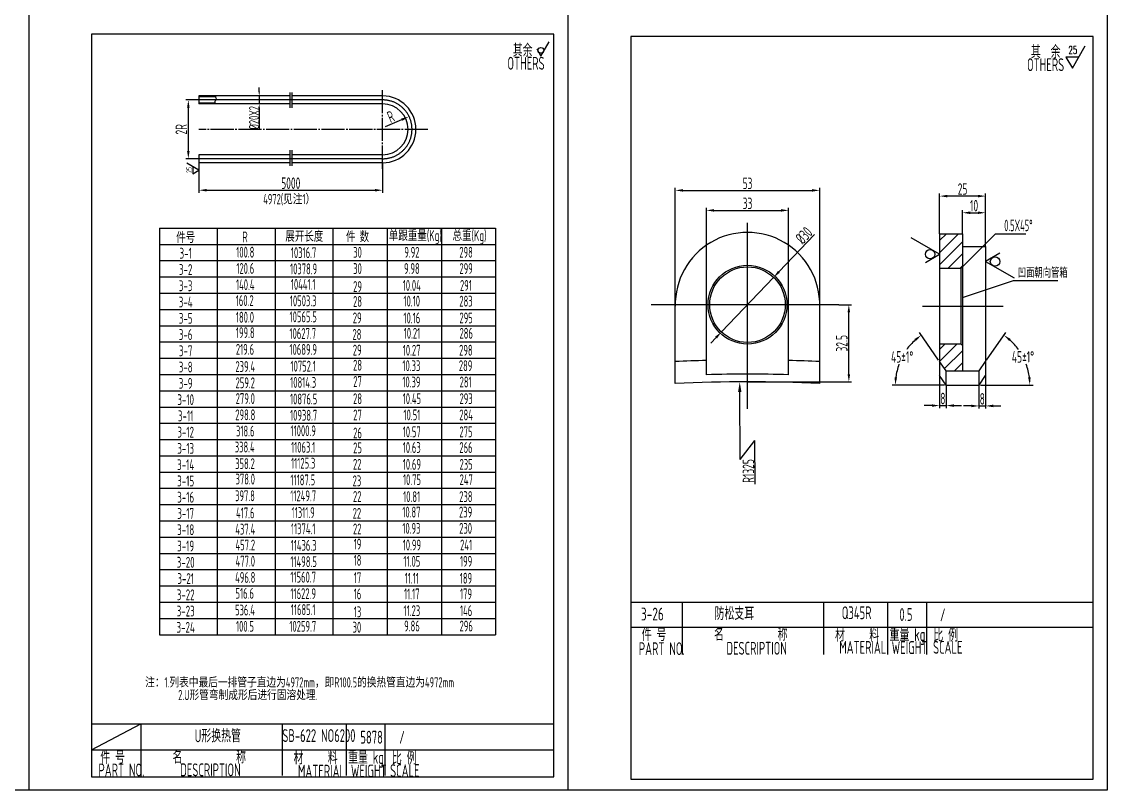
# Model space of a CAD drawing. Header units: millimetres. Extents: x 46644 to 124135, y -32003 to -3110.
# Drawn here: x 59970 to 64200, y -21459 to -18465 of the extents above; entities that cross this region are included whole.
import ezdxf
from ezdxf.enums import TextEntityAlignment as Align

# ---------------------------------------------------------------- set-up
doc = ezdxf.new("R2010")
doc.units = ezdxf.units.MM
doc.header["$LTSCALE"] = 6
doc.linetypes.add('CENTER', pattern=[18, 15, -1, 1, -1])
doc.linetypes.add('DASHDOT', pattern=[8, 4, -2, 0, -2])
for name, color, linetype in [('1_hat', 52, 'Continuous'), ('2', 3, 'CENTER'), ('2_txt', 2, 'Continuous'), ('5_div', 5, 'Continuous'), ('7_dim', 3, 'Continuous'), ('8_sym', 232, 'Continuous'), ('Assi', 7, 'DASHDOT'), ('Dimension Line', 2, 'Continuous'), ('DRAWING', 3, 'Continuous'), ('TEXT', 7, 'Continuous')]:
    doc.layers.add(name, color=color, linetype=linetype)
doc.styles.add('B', font='romans.shx', dxfattribs={"width": 0.6667})
doc.styles.add('HZ', font='ascii.shx', dxfattribs={"width": 0.7, "bigfont": 'hztxt.shx'})
doc.styles.add('HZTXT', font='ascii.shx', dxfattribs={"width": 0.75, "bigfont": 'HZTXT.shx'})
doc.styles.get("Standard").update_dxf_attribs({"font": 'ascii.shx', "width": 0.7})
doc.dimstyles.new('5-1', dxfattribs={"dimscale": 10, "dimtxt": 4.5, "dimasz": 3, "dimexe": 1.25, "dimexo": 0.625, "dimtad": 1, "dimtih": 1, "dimtoh": 1, "dimtxsty": 'HZ', "dimcen": 2.5, "dimadec": 0, "dimazin": 0, "dimtfac": 1, "dimtmove": 0, "dimatfit": 3, "dimfxl": 0, "dimarcsym": 0})
doc.dimstyles.new('6.1', dxfattribs={"dimscale": 10, "dimtxt": 4.5, "dimasz": 3, "dimexe": 1, "dimexo": 0, "dimgap": 0.5, "dimtad": 1, "dimzin": 9, "dimdsep": 46, "dimtxsty": 'HZ', "dimcen": 0, "dimclrd": 256, "dimclre": 256, "dimclrt": 256, "dimadec": 0, "dimazin": 0, "dimtfac": 1, "dimtmove": 0, "dimatfit": 1, "dimfxl": 0, "dimarcsym": 0})

# ---------------------------------------------------------------- blocks, each defined once
blk = doc.blocks.new('上粗糙度')
at = {"layer": 'Dimension Line'}
for p, q in [((0, 0), (1, 1.732)), ((-0.5, 0.866), (0, 0)), ((0.5, 0.866), (-0.5, 0.866))]:
    blk.add_line(p, q, dxfattribs=at)
at = {"layer": 'Dimension Line', "style": 'B', "width": 0.6667}
blk.add_attdef('R', text='', height=0.6, dxfattribs=at).set_placement((0.039, 1.409), align=Align.MIDDLE_CENTER)
blk = doc.blocks.new('*D30')
at = {"layer": '7_dim', "lineweight": -2}
for p, q in [((62638.1, -19335.4), (62638.1, -19189.7)), ((62668.1, -19199.7), (62928.1, -19199.7)), ((62958.1, -19335.4), (62958.1, -19189.7))]:
    blk.add_line(p, q, dxfattribs=at)
at = {"layer": '7_dim'}
for points in [[(62668.1, -19194.7), (62668.1, -19204.7), (62638.1, -19199.7)], [(62928.1, -19194.7), (62928.1, -19204.7), (62958.1, -19199.7)]]:
    blk.add_solid(points, dxfattribs=at)
at = {"layer": 'Defpoints', "color": 0}
for p in [(62958.1, -19199.7), (62638.1, -19335.4), (62958.1, -19335.4)]:
    blk.add_point(p, dxfattribs=at)
at = {"layer": '7_dim', "insert": (62798.1, -19172.2), "char_height": 45, "attachment_point": 5, "style": 'HZ'}
blk.add_mtext('33', dxfattribs=at)
blk = doc.blocks.new('*D31')
at = {"layer": '7_dim', "lineweight": -2}
for p, q in [((62516.6, -19571.6), (62516.6, -19111.8)), ((63079.7, -19573.4), (63079.7, -19111.8)), ((62546.6, -19121.8), (63049.7, -19121.8))]:
    blk.add_line(p, q, dxfattribs=at)
at = {"layer": '7_dim'}
for points in [[(62546.6, -19116.8), (62546.6, -19126.8), (62516.6, -19121.8)], [(63049.7, -19116.8), (63049.7, -19126.8), (63079.7, -19121.8)]]:
    blk.add_solid(points, dxfattribs=at)
at = {"layer": 'Defpoints', "color": 0}
for p in [(63079.7, -19121.8), (62516.6, -19571.6), (63079.7, -19573.4)]:
    blk.add_point(p, dxfattribs=at)
at = {"layer": '7_dim', "insert": (62798.1, -19094.3), "char_height": 45, "attachment_point": 5, "style": 'HZ'}
blk.add_mtext('53', dxfattribs=at)
blk = doc.blocks.new('*D32')
at = {"layer": '7_dim', "lineweight": -2}
for p, q in [((63154.1, -19567.1), (63203, -19567.1)), ((63193, -19837.9), (63193, -19597.1)), ((62798.1, -19867.9), (63203, -19867.9))]:
    blk.add_line(p, q, dxfattribs=at)
at = {"layer": '7_dim'}
for points in [[(63188, -19597.1), (63198, -19597.1), (63193, -19567.1)], [(63188, -19837.9), (63198, -19837.9), (63193, -19867.9)]]:
    blk.add_solid(points, dxfattribs=at)
at = {"layer": 'Defpoints', "color": 0}
for p in [(63154.1, -19567.1), (63193, -19567.1), (62798.1, -19867.9)]:
    blk.add_point(p, dxfattribs=at)
at = {"layer": '7_dim', "insert": (63165.5, -19717.5), "char_height": 45, "attachment_point": 5, "rotation": 90, "style": 'HZ'}
blk.add_mtext('32.5', dxfattribs=at)
blk = doc.blocks.new('*D33')
at = {"layer": '7_dim', "lineweight": -2}
for p, q in [((63636.1, -19291.1), (63636.1, -19198.9)), ((63725.7, -19341), (63725.7, -19198.9)), ((63666.1, -19208.9), (63695.7, -19208.9))]:
    blk.add_line(p, q, dxfattribs=at)
at = {"layer": '7_dim'}
for points in [[(63666.1, -19203.9), (63666.1, -19213.9), (63636.1, -19208.9)], [(63695.7, -19203.9), (63695.7, -19213.9), (63725.7, -19208.9)]]:
    blk.add_solid(points, dxfattribs=at)
at = {"layer": 'Defpoints', "color": 0}
for p in [(63725.7, -19208.9), (63636.1, -19291.1), (63725.7, -19341)]:
    blk.add_point(p, dxfattribs=at)
at = {"layer": '7_dim', "insert": (63680.9, -19181.4), "char_height": 45, "attachment_point": 5, "style": 'HZ'}
blk.add_mtext('10', dxfattribs=at)
blk = doc.blocks.new('*D34')
at = {"layer": '7_dim', "lineweight": -2}
for p, q in [((63546.5, -19291.1), (63546.5, -19134.1)), ((63695.7, -19144.1), (63576.5, -19144.1)), ((63725.7, -19341), (63725.7, -19134.1))]:
    blk.add_line(p, q, dxfattribs=at)
at = {"layer": '7_dim'}
for points in [[(63576.5, -19139.1), (63576.5, -19149.1), (63546.5, -19144.1)], [(63695.7, -19139.1), (63695.7, -19149.1), (63725.7, -19144.1)]]:
    blk.add_solid(points, dxfattribs=at)
at = {"layer": 'Defpoints', "color": 0}
for p in [(63546.5, -19144.1), (63546.5, -19291.1), (63725.7, -19341)]:
    blk.add_point(p, dxfattribs=at)
at = {"layer": '7_dim', "insert": (63636.1, -19116.6), "char_height": 45, "attachment_point": 5, "style": 'HZ'}
blk.add_mtext('25', dxfattribs=at)
blk = doc.blocks.new('*D35')
at = {"layer": '7_dim', "color": 0, "lineweight": -2}
for p, q in [((63542.9, -19783), (63467.9, -19675.7)), ((63565.9, -19880.1), (63361.5, -19880.1))]:
    blk.add_line(p, q, dxfattribs=at)
for start, end in [(132.2574, 144.3343), (160.0962, 172.7426)]:
    blk.add_arc((63611, -19880.1), 237, start, end, dxfattribs=at)
at = {"layer": '7_dim', "color": 0}
for points in [[(63448.5, -19700.8), (63454.7, -19708.6), (63475, -19686)], [(63380.9, -19850.5), (63370.9, -19849.9), (63374, -19880.1)]]:
    blk.add_solid(points, dxfattribs=at)
at = {"layer": 'Defpoints', "color": 0}
for p in [(63420.9, -19738.6), (63546.5, -19788.1), (63572.1, -19824.7), (63572.1, -19880.1), (63700.1, -19880.1)]:
    blk.add_point(p, dxfattribs=at)
at = {"layer": '7_dim', "color": 0, "insert": (63400.7, -19770.7), "char_height": 45, "attachment_point": 5, "style": 'HZ'}
blk.add_mtext('45%%P1%%D', dxfattribs=at)
blk = doc.blocks.new('*D36')
at = {"layer": '7_dim', "color": 0, "lineweight": -2}
for p, q in [((63729.3, -19783), (63804.4, -19675.7)), ((63706.4, -19880.1), (63910.8, -19880.1))]:
    blk.add_line(p, q, dxfattribs=at)
for start, end in [(35.6657, 47.7426), (7.2574, 19.9038)]:
    blk.add_arc((63661.3, -19880.1), 237, start, end, dxfattribs=at)
at = {"layer": '7_dim', "color": 0}
for points in [[(63817.6, -19708.6), (63823.8, -19700.8), (63797.2, -19686)], [(63901.4, -19849.9), (63891.4, -19850.5), (63898.3, -19880.1)]]:
    blk.add_solid(points, dxfattribs=at)
at = {"layer": 'Defpoints', "color": 0}
for p in [(63725.7, -19788.1), (63700.1, -19824.7), (63886.3, -19805.6), (63572.1, -19880.1), (63700.1, -19880.1)]:
    blk.add_point(p, dxfattribs=at)
at = {"layer": '7_dim', "color": 0, "insert": (63871.5, -19770.7), "char_height": 45, "attachment_point": 5, "style": 'HZ'}
blk.add_mtext('45%%P1%%D', dxfattribs=at)
blk = doc.blocks.new('ccd_0')
at = {"layer": '2_txt'}
for p, q in [((0, 0), (4, 6.93)), ((-2, 3.46), (0, 0))]:
    blk.add_line(p, q, dxfattribs=at)
blk.add_circle((0, 2.31), 1.15, dxfattribs=at)
blk = doc.blocks.new('*D37')
at = {"layer": '7_dim', "lineweight": -2}
for p, q in [((62920.6, -19439), (63059.5, -19293.7)), ((62696.4, -19673.5), (62899.8, -19460.7)), ((62675.7, -19695.2), (62655, -19716.9))]:
    blk.add_line(p, q, dxfattribs=at)
at = {"layer": '7_dim'}
for points in [[(62917, -19435.5), (62924.2, -19442.5), (62899.8, -19460.7)], [(62672.1, -19691.7), (62679.3, -19698.6), (62696.4, -19673.5)]]:
    blk.add_solid(points, dxfattribs=at)
at = {"layer": 'Defpoints', "color": 0}
for p in [(62899.8, -19460.7), (62696.4, -19673.5)]:
    blk.add_point(p, dxfattribs=at)
at = {"layer": '7_dim', "insert": (63018.2, -19297.1), "char_height": 45, "attachment_point": 5, "rotation": 46.2892, "style": 'HZ'}
blk.add_mtext('%%C30', dxfattribs=at)
blk = doc.blocks.new('*D38')
at = {"layer": '7_dim', "lineweight": -2}
for p, q in [((63546.5, -19843.6), (63546.5, -19970.3)), ((63572.1, -19880.1), (63572.1, -19970.3)), ((63516.5, -19960.3), (63486.5, -19960.3)), ((63546.5, -19960.3), (63572.1, -19960.3)), ((63602.1, -19960.3), (63632.1, -19960.3))]:
    blk.add_line(p, q, dxfattribs=at)
at = {"layer": '7_dim'}
for points in [[(63516.5, -19955.3), (63516.5, -19965.3), (63546.5, -19960.3)], [(63602.1, -19955.3), (63602.1, -19965.3), (63572.1, -19960.3)]]:
    blk.add_solid(points, dxfattribs=at)
at = {"layer": 'Defpoints', "color": 0}
for p in [(63546.5, -19843.6), (63572.1, -19880.1), (63572.1, -19960.3)]:
    blk.add_point(p, dxfattribs=at)
at = {"layer": '7_dim', "insert": (63559.3, -19932.8), "char_height": 45, "attachment_point": 5, "style": 'HZ'}
blk.add_mtext('8', dxfattribs=at)
blk = doc.blocks.new('*D39')
at = {"layer": '7_dim', "lineweight": -2}
for p, q in [((63725.7, -19843.6), (63725.7, -19971.6)), ((63700.1, -19880.1), (63700.1, -19971.6)), ((63670.1, -19961.6), (63640.1, -19961.6)), ((63700.1, -19961.6), (63725.7, -19961.6)), ((63755.7, -19961.6), (63785.7, -19961.6))]:
    blk.add_line(p, q, dxfattribs=at)
at = {"layer": '7_dim'}
for points in [[(63670.1, -19956.6), (63670.1, -19966.6), (63700.1, -19961.6)], [(63755.7, -19956.6), (63755.7, -19966.6), (63725.7, -19961.6)]]:
    blk.add_solid(points, dxfattribs=at)
at = {"layer": 'Defpoints', "color": 0}
for p in [(63725.7, -19843.6), (63700.1, -19880.1), (63725.7, -19961.6)]:
    blk.add_point(p, dxfattribs=at)
at = {"layer": '7_dim', "insert": (63712.9, -19934.1), "char_height": 45, "attachment_point": 5, "style": 'HZ'}
blk.add_mtext('8', dxfattribs=at)
blk = doc.blocks.new('粗糙度')
at = {"layer": 'Dimension Line'}
for p, q in [((0, 0), (1, 1.73)), ((-0.5, 0.87), (0, 0))]:
    blk.add_line(p, q, dxfattribs=at)
blk.add_circle((0, 0.7), 0.35, dxfattribs=at)
blk = doc.blocks.new('*D158')
at = {"layer": '7_dim', "lineweight": -2}
for p, q in [((60660.7, -19013.9), (60660.7, -19131.2)), ((61376.5, -19013.9), (61376.5, -19131.2)), ((60690.7, -19121.2), (61346.5, -19121.2))]:
    blk.add_line(p, q, dxfattribs=at)
at = {"layer": '7_dim'}
for points in [[(60690.7, -19116.2), (60690.7, -19126.2), (60660.7, -19121.2)], [(61346.5, -19116.2), (61346.5, -19126.2), (61376.5, -19121.2)]]:
    blk.add_solid(points, dxfattribs=at)
at = {"layer": 'Defpoints', "color": 0}
for p in [(60660.7, -19013.9), (61376.5, -19013.9), (61376.5, -19121.2)]:
    blk.add_point(p, dxfattribs=at)
at = {"layer": '7_dim', "insert": (61018.6, -19093.7), "char_height": 45, "attachment_point": 5, "style": 'HZ'}
blk.add_mtext('5000', dxfattribs=at)
blk = doc.blocks.new('*D159')
at = {"layer": '7_dim', "lineweight": -2}
blk.add_line((61387.6, -18873.3), (61451.2, -18846.2), dxfattribs=at)
at = {"layer": '7_dim'}
blk.add_solid([(61449.3, -18841.6), (61453.2, -18850.8), (61478.8, -18834.4)], dxfattribs=at)
at = {"layer": 'Defpoints', "color": 0}
for p in [(61478.8, -18834.4), (61387.6, -18873.3)]:
    blk.add_point(p, dxfattribs=at)
at = {"layer": '7_dim', "insert": (61408.4, -18834.5), "char_height": 45, "attachment_point": 5, "rotation": 23.0747, "style": 'HZ'}
blk.add_mtext('R', dxfattribs=at)
blk = doc.blocks.new('*D160')
at = {"layer": '7_dim', "lineweight": -2}
for p, q in [((60660.7, -18769.3), (60609.4, -18769.3)), ((60619.4, -18799.3), (60619.4, -18968.5)), ((60660.7, -18998.5), (60609.4, -18998.5))]:
    blk.add_line(p, q, dxfattribs=at)
at = {"layer": '7_dim'}
for points in [[(60614.4, -18799.3), (60624.4, -18799.3), (60619.4, -18769.3)], [(60614.4, -18968.5), (60624.4, -18968.5), (60619.4, -18998.5)]]:
    blk.add_solid(points, dxfattribs=at)
at = {"layer": 'Defpoints', "color": 0}
for p in [(60660.7, -18769.3), (60619.4, -18998.5), (60660.7, -18998.5)]:
    blk.add_point(p, dxfattribs=at)
at = {"layer": '7_dim', "insert": (60591.9, -18883.9), "char_height": 45, "attachment_point": 5, "rotation": 90, "style": 'HZ'}
blk.add_mtext('2R', dxfattribs=at)
blk = doc.blocks.new('ccd_up')
at = {"layer": '2_txt'}
for p, q in [((0, 0), (4, 6.93)), ((2, 3.46), (-2, 3.46)), ((-2, 3.46), (0, 0))]:
    blk.add_line(p, q, dxfattribs=at)
at = {"layer": '2_txt', "width": 0.75}
blk.add_attdef('CZD', text='', height=3, dxfattribs=at).set_placement((1.96, 4.11), align=Align.RIGHT)

msp = doc.modelspace()

# ---------------------------------------------------------------- hatches: boundary and pattern name
at = {"layer": '5_div'}
h = msp.add_hatch(dxfattribs=at)
h.set_pattern_fill('ANSI31', scale=266.666399, style=0)
h.set_pattern_definition([(45, (-4472.89, -13703.522), (-23.570202, 23.570202), [])])
h.paths.add_polyline_path([(63636.13, -19291.096), (63546.53, -19291.096), (63546.53, -19425.496), (63629.73, -19425.496), (63636.13, -19419.096)])
h.paths.add_polyline_path([(63636.13, -19726.296), (63629.73, -19719.896), (63546.53, -19719.896), (63546.53, -19788.103), (63572.13, -19824.663), (63636.13, -19824.663)])

# ---------------------------------------------------------------- linework, layer by layer
at = {"color": 7, "linetype": 'Continuous'}
for p, q in [((59997.746, -15484.022), (59997.746, -18465.709)), ((62098.586, -15484.085), (62098.586, -21458.86)), ((64199.972, -15484.085), (64199.972, -21458.86)), ((59997.746, -18465.709), (59997.746, -21459.266)), ((64199.972, -21458.86), (55790.839, -21458.86)), ((64198.5, -21457.578), (64198.5, -21457.645))]:
    msp.add_line(p, q, dxfattribs=at)
at = {"color": 4, "linetype": 'Continuous'}
for p, q in [((61016.413, -18753.905), (60660.699, -18753.905)), ((60660.699, -18753.905), (60660.699, -18784.78)), ((60725.299, -18757.155), (60660.699, -18757.155)), ((61376.462, -18753.905), (61024.538, -18753.905)), ((60723.095, -18781.53), (60660.699, -18781.53)), ((61016.413, -18784.78), (60660.699, -18784.78)), ((61376.462, -18784.78), (61024.538, -18784.78)), ((61016.413, -18983.03), (60660.699, -18983.03)), ((60660.699, -18983.03), (60660.699, -19013.905)), ((61376.462, -18983.03), (61024.538, -18983.03)), ((61016.413, -19013.905), (60660.699, -19013.905)), ((61376.462, -19013.905), (61024.538, -19013.905)), ((60507.06, -19268.691), (61816.81, -19268.691)), ((60507.06, -19268.691), (60507.06, -19839.066)), ((60732.393, -19268.691), (60732.393, -19839.066)), ((60957.727, -19268.691), (60957.727, -19839.066)), ((61183.06, -19268.691), (61183.06, -19839.066)), ((61394.31, -19268.691), (61394.31, -19839.066)), ((61605.56, -19268.691), (61605.56, -19839.066)), ((61816.81, -19268.691), (61816.81, -19839.066)), ((60507.06, -19839.066), (61816.81, -19839.066)), ((60507.06, -19839.066), (60507.06, -20409.441)), ((60732.393, -19839.066), (60732.393, -20472.816)), ((60957.727, -19839.066), (60957.727, -20409.441)), ((61183.06, -19839.066), (61183.06, -20409.441)), ((61394.31, -19839.066), (61394.31, -20409.441)), ((61605.56, -19839.066), (61605.56, -20409.441)), ((61816.81, -19839.066), (61816.81, -20409.441)), ((60507.06, -20409.441), (60507.06, -20853.066)), ((60732.393, -20409.441), (61816.81, -20409.441)), ((60732.393, -20409.441), (60732.393, -20853.066)), ((60957.727, -20409.441), (60957.727, -20853.066)), ((61183.06, -20409.441), (61183.06, -20853.066)), ((61394.31, -20409.441), (61394.31, -20853.066)), ((61605.56, -20409.441), (61605.56, -20853.066)), ((61816.81, -20409.441), (61816.81, -20853.066)), ((62343.796, -20725.741), (64144.843, -20725.741)), ((62343.796, -20731.313), (62343.796, -21416.067)), ((62543.873, -20725.741), (62543.873, -20930.369)), ((63094.65, -20725.741), (63094.65, -20930.369)), ((63343.647, -20725.741), (63343.647, -20930.369)), ((63495.215, -20725.741), (63495.215, -20930.369)), ((60434.179, -21200.815), (60434.179, -21406.812)), ((60984.956, -21204.3), (60984.956, -21401.859)), ((61233.953, -21204.3), (61233.953, -21401.859)), ((61385.521, -21204.3), (61385.521, -21401.859))]:
    msp.add_line(p, q, dxfattribs=at)
at = {"color": 4}
for p, q in [((63546.53, -19291.096), (63636.13, -19291.096)), ((63546.53, -19291.096), (63546.53, -19843.565)), ((63636.13, -19291.096), (63636.13, -19824.663)), ((62638.144, -19840.097), (62638.144, -19335.352)), ((62958.12, -19840.097), (62958.12, -19335.352)), ((63636.13, -19340.959), (63725.73, -19340.959)), ((63725.73, -19340.959), (63725.73, -19843.565)), ((63546.53, -19425.496), (63629.73, -19425.496)), ((63629.73, -19425.496), (63636.13, -19419.096)), ((63629.73, -19425.496), (63629.73, -19719.896)), ((62516.532, -19874.519), (62516.532, -19573.401)), ((63079.732, -19874.519), (63079.732, -19573.401)), ((63546.53, -19719.896), (63629.73, -19719.896)), ((63629.73, -19719.896), (63636.13, -19726.296)), ((63572.13, -19824.663), (63546.53, -19788.103)), ((63700.13, -19824.663), (63725.73, -19788.103)), ((63572.13, -19880.125), (63572.13, -19824.663)), ((63572.13, -19824.663), (63700.13, -19824.663)), ((63700.13, -19880.125), (63700.13, -19824.663)), ((63572.13, -19880.125), (63546.53, -19843.565)), ((63700.13, -19880.125), (63725.73, -19843.565)), ((63572.13, -19880.125), (63700.13, -19880.125))]:
    msp.add_line(p, q, dxfattribs=at)
at = {"color": 0, "linetype": 'Continuous'}
for p, q in [((63636.13, -19419.096), (63764.13, -19291.096)), ((63764.13, -19291.096), (63882.549, -19291.096))]:
    msp.add_line(p, q, dxfattribs=at)
at = {"color": 4, "linetype": 'Continuous'}
for points in [[(62043.457, -21406.879), (62043.457, -18513.529), (60242.41, -18513.529), (60242.41, -21406.791), (62043.4, -21406.791)], [(64144.843, -21416.155), (64144.843, -18522.805), (62343.796, -18522.805), (62343.796, -21416.067), (64144.785, -21416.067)], [(60241.317, -21200.815), (62041.32, -21200.815)]]:
    msp.add_lwpolyline(points, dxfattribs=at)
at = {"color": 4}
for radius in [153.6, 147.2]:
    msp.add_circle((62798.132, -19567.09), radius, dxfattribs=at)
at = {"color": 4, "linetype": 'Continuous'}
for radius in [130, 99.125]:
    msp.add_arc((61376.462, -18883.905), radius, 270, 90, dxfattribs=at)
at = {"color": 4}
for centre, radius, start, end in [((62798.132, -19567.09), 281.6, 358.71628, 181.28372), ((62798.132, -25766.49), 5983.994, 91.5320455, 92.6972681), ((62798.132, -25766.49), 5983.994, 87.3027319, 88.4679545), ((62798.132, -25851.883), 5983.994, 87.3027319, 92.6972681), ((62798.132, -25821.952), 5983.994, 88.4679545, 91.5320455)]:
    msp.add_arc(centre, radius, start, end, dxfattribs=at)
at = {"layer": '1_hat', "color": 2, "linetype": 'Continuous', "ltscale": 50}
msp.add_line((60242.352, -21301.718), (60434.179, -21200.815), dxfattribs=at)
at = {"layer": '2', "color": 7}
for p, q in [((61376.462, -19037.283), (61376.462, -18727.57)), ((61552.372, -18883.905), (60660.699, -18883.905))]:
    msp.add_line(p, q, dxfattribs=at)
at = {"layer": '5_div', "color": 7}
for p, q in [((63636.13, -19539.272), (63834.63, -19473.392)), ((63834.63, -19473.392), (64007.397, -19473.392)), ((62769.316, -20170.105), (62767.986, -19907.966)), ((62769.316, -20170.105), (62826.503, -20095.843)), ((62827.949, -20266.166), (62826.503, -20095.843))]:
    msp.add_line(p, q, dxfattribs=at)
at = {"layer": '5_div', "color": 2}
msp.add_open_spline([(60725.362, -18753.905), (60724.979, -18758.502), (60730.219, -18768.379), (60721.653, -18772.493), (60722.881, -18781.877), (60724.079, -18784.78)], degree=3, knots=[6.85210969, 6.85210969, 6.85210969, 6.85210969, 9.53936641, 23.3602404, 30.749275, 30.749275, 30.749275, 30.749275], dxfattribs=at)
at = {"layer": '5_div', "color": 7}
msp.add_solid([(62774.653, -19907.932), (62761.32, -19907.999), (62767.783, -19867.966)], dxfattribs=at)
at = {"layer": '7_dim', "color": 2, "linetype": 'Continuous', "ltscale": 50}
for p, q in [((60895.725, -18737.655), (60895.725, -18721.405)), ((60911.305, -18753.905), (60889.225, -18753.905)), ((60895.725, -18753.905), (60895.725, -18784.78)), ((60911.305, -18784.78), (60889.225, -18784.78)), ((60895.725, -18801.03), (60895.725, -18882.061))]:
    msp.add_line(p, q, dxfattribs=at)
for points in [[(60898.433, -18737.655), (60893.017, -18737.655), (60895.725, -18753.905)], [(60898.433, -18801.03), (60893.017, -18801.03), (60895.725, -18784.78)]]:
    msp.add_solid(points, dxfattribs=at)
at = {"layer": 'Assi', "linetype": 'CENTER', "ltscale": 40}
for p, q in [((61376.462, -18769.342), (60660.699, -18769.342)), ((61376.462, -18998.467), (60660.699, -18998.467))]:
    msp.add_line(p, q, dxfattribs=at)
at = {"layer": 'Assi', "linetype": 'CENTER'}
for p, q in [((61016.413, -18800.235), (61016.413, -18740.014)), ((61024.538, -18800.235), (61024.538, -18740.014)), ((61016.413, -19025.666), (61016.413, -18965.445)), ((61024.538, -19025.666), (61024.538, -18965.445))]:
    msp.add_line(p, q, dxfattribs=at)
at = {"layer": 'Assi', "linetype": 'CENTER', "ltscale": 50}
for p, q in [((62798.132, -19972.441), (62798.132, -19248.206)), ((63154.06, -19567.09), (62422.568, -19567.09)), ((63480.079, -19572.696), (63794.212, -19572.696))]:
    msp.add_line(p, q, dxfattribs=at)
at = {"layer": 'Assi', "linetype": 'CENTER', "ltscale": 40}
msp.add_arc((61376.462, -18883.905), 114.562, 270, 90, dxfattribs=at)
at = {"layer": 'DRAWING', "color": 7}
msp.add_line((60242.352, -21301.718), (62041.32, -21301.718), dxfattribs=at)
at = {"layer": 'TEXT'}
for p, q in [((60507.06, -19332.066), (61816.81, -19332.066)), ((60507.06, -19395.441), (61816.81, -19395.441)), ((60507.06, -19458.816), (61816.81, -19458.816)), ((60507.06, -19522.191), (61816.81, -19522.191)), ((60507.06, -19585.566), (61816.81, -19585.566)), ((60507.06, -19648.941), (61816.81, -19648.941)), ((60507.06, -19712.316), (61816.81, -19712.316)), ((60507.06, -19775.691), (61816.81, -19775.691)), ((60507.06, -19839.066), (61816.81, -19839.066)), ((60507.06, -19902.441), (61816.81, -19902.441)), ((60507.06, -19965.816), (61816.81, -19965.816)), ((60507.06, -20029.191), (61816.81, -20029.191)), ((60507.06, -20092.566), (61816.81, -20092.566)), ((60507.06, -20155.941), (61816.81, -20155.941)), ((60507.06, -20219.316), (61816.81, -20219.316)), ((60507.06, -20282.691), (61816.81, -20282.691)), ((60507.06, -20346.066), (61816.81, -20346.066)), ((60507.06, -20409.441), (61816.81, -20409.441)), ((60507.06, -20472.816), (61816.81, -20472.816)), ((60507.06, -20536.191), (61816.81, -20536.191)), ((60507.06, -20599.566), (61816.81, -20599.566)), ((60507.06, -20662.941), (61816.81, -20662.941)), ((60507.06, -20726.316), (61816.81, -20726.316)), ((60507.06, -20789.691), (61816.81, -20789.691)), ((62343.796, -20823.159), (64146.877, -20823.159)), ((60507.06, -20853.066), (61816.81, -20853.066))]:
    msp.add_line(p, q, dxfattribs=at)

# ---------------------------------------------------------------- block references
at = {"layer": '8_sym', "color": 2, "xscale": 6.863999972545571, "yscale": 6.863999972545571, "zscale": 6.863999972544002, "rotation": 90}
msp.add_blockref('ccd_up', (60660.699, -19043.623), dxfattribs=at).add_auto_attribs({'CZD': '25'})
at = {"layer": '8_sym', "color": 7, "xscale": 15.99998393600254, "yscale": 15.99998393600254, "zscale": 15.99998393600007}
for p, rotation in [((63546.53, -19370.409), 90), ((63725.63, -19399.002), 270)]:
    msp.add_blockref('ccd_0', p, dxfattribs=dict(at, rotation=rotation))
at = {"layer": 'Dimension Line', "xscale": 31.99996659200406, "yscale": 31.99996659200224, "zscale": 31.99996659200138}
msp.add_blockref('粗糙度', (61993.385, -18598.439), dxfattribs=at)
at = {"layer": 'Dimension Line', "xscale": 49.99999948000186, "yscale": 49.99999947999822, "zscale": 49.99999947999994}
msp.add_blockref('上粗糙度', (64063.795, -18645.416), dxfattribs=at).add_auto_attribs({'R': '25'})

# ---------------------------------------------------------------- texts
at = {"color": 7, "linetype": 'Continuous', "style": 'HZ', "width": 0.7}
for s, height, p in [('其余', 50.0706, (61883.58, -18601.255)), ('OTHERS', 50.0706, (61862.777, -18651.512)), ('防松支耳', 50.0706, (62669.803, -20795.637)), ('Q345R', 50.0706, (63165.356, -20792.565)), ('/', 50.071, (63548.207, -20800.627)), ('PART NO.', 50.0706, (62374.692, -20932.563)), ('DESCRIPTION', 50.07062, (62716.036, -20931.039)), ('MATERIAL', 50.0706, (63155.449, -20927.372)), ('WEIGHT', 50.0706, (63359.866, -20928.25)), ('SCALE', 50.0706, (63520.924, -20927.246)), ('U形换热管', 50.0706, (60644.346, -21272.244)), ('SB-622 NO6200', 50.07062, (60985.605, -21271.117)), ('5878', 50.0706, (61289.711, -21277.603)), ('/', 50.071, (61441.279, -21277.603)), ('PART NO.', 50.0706, (60269.305, -21405.13)), ('DESCRIPTION', 50.07062, (60587.703, -21404.681)), ('MATERIAL', 50.0706, (61046.361, -21409.85)), ('WEIGHT', 50.0706, (61252.794, -21409.018)), ('SCALE', 50.0706, (61405.692, -21407.711))]:
    msp.add_text(s, height=height, dxfattribs=at).set_placement(p)
for s, height, p in [('件号', 42.3097, (60609.132, -19303.271)), ('R', 42.31, (60840.261, -19303.271)), ('展开长度', 42.3097, (61071.224, -19298.665)), ('件 数', 42.3097, (61278.602, -19300.183)), ('单跟重量(Kg)', 42.3097, (61503.734, -19301.895)), ('总重(Kg)', 42.3097, (61714.984, -19301.895)), ('3-1', 42.3097, (60609.132, -19366.646)), ('3-2', 42.3097, (60609.132, -19430.021)), ('3-3', 42.3097, (60609.132, -19493.396)), ('3-4', 42.3097, (60609.132, -19556.771)), ('3-5', 42.3097, (60609.132, -19620.146)), ('3-6', 42.3097, (60609.132, -19683.521)), ('3-7', 42.3097, (60609.132, -19746.896)), ('3-8', 42.3097, (60609.132, -19810.271)), ('3-9', 42.3097, (60609.132, -19873.646)), ('3-10', 42.3097, (60609.132, -19937.021)), ('3-11', 42.3097, (60609.132, -20000.396)), ('3-12', 42.3097, (60609.132, -20063.771)), ('3-13', 42.3097, (60609.132, -20127.146)), ('3-14', 42.3097, (60609.132, -20190.521)), ('3-15', 42.3097, (60609.132, -20253.896)), ('3-16', 42.3097, (60609.132, -20317.271)), ('3-17', 42.3097, (60609.132, -20380.646)), ('3-18', 42.3097, (60609.132, -20444.021)), ('3-19', 42.3097, (60609.132, -20507.396)), ('3-20', 42.3097, (60609.132, -20570.771)), ('3-21', 42.3097, (60609.132, -20634.146)), ('3-22', 42.3097, (60609.132, -20697.521)), ('3-23', 42.3097, (60609.132, -20760.896)), ('3-24', 42.3097, (60609.132, -20824.271)), ('件 号', 50.0706, (62434.205, -20850.162)), ('名           称', 50.07062, (62810.794, -20848.895)), ('材     料', 50.0706, (63225.206, -20852.035)), ('重量 kg', 50.0706, (63421.482, -20857.792)), ('比 例', 50.0706, (63570.321, -20852.674)), ('件 号', 50.0706, (60324.51, -21328.72)), ('名           称', 50.07062, (60701.1, -21327.453)), ('材     料', 50.0706, (61115.512, -21330.594)), ('重量 kg', 50.0706, (61311.787, -21336.351)), ('比 例', 50.0706, (61460.627, -21331.233))]:
    msp.add_text(s, height=height, dxfattribs=at).set_placement(p, align=Align.MIDDLE)
at = {"color": 7, "linetype": 'Continuous', "attachment_point": 5, "style": 'HZ'}
for s, insert, char_height in [('其  余', (63960.146, -18582.029), 50.0706), ('OTHERS', (63959.67, -18632.094), 50.0706), ('{\\W0.67;100.8}', (60841.398, -19362.532), 42.30968), ('{\\W0.67;10316.7}', (61068.523, -19364.237), 42.30968), ('{\\W0.67;30}', (61278.677, -19363.178), 42.30968), ('{\\W0.67;9.92}', (61490.41, -19362.848), 42.30968), ('{\\W0.67;298}', (61701.66, -19362.848), 42.30968), ('{\\W0.67;120.6}', (60841.398, -19425.907), 42.30968), ('{\\W0.67;10378.9}', (61068.523, -19427.612), 42.30968), ('{\\W0.67;30}', (61278.677, -19426.553), 42.30968), ('{\\W0.67;9.98}', (61490.41, -19426.223), 42.30968), ('{\\W0.67;299}', (61701.66, -19426.223), 42.30968), ('{\\W0.67;140.4}', (60841.154, -19489.282), 42.30968), ('{\\W0.67;10441.1}', (61066.929, -19488.104), 42.30968), ('{\\W0.67;29}', (61278.677, -19496.476), 42.30968), ('{\\W0.67;10.04}', (61489.927, -19492.214), 42.30968), ('{\\W0.67;291}', (61701.177, -19492.214), 42.30968), ('{\\W0.67;160.2}', (60839.117, -19551.155), 42.30968), ('{\\W0.67;10503.3}', (61066.929, -19552.225), 42.30968), ('{\\W0.67;28}', (61278.677, -19554.615), 42.30968), ('{\\W0.67;10.10}', (61489.927, -19553.312), 42.30968), ('{\\W0.67;283}', (61701.177, -19553.312), 42.30968), ('{\\W0.67;180.0}', (60840.103, -19616.063), 42.30968), ('{\\W0.67;10565.5}', (61066.929, -19614.461), 42.30968), ('{\\W0.67;29}', (61277.463, -19618.508), 42.30968), ('{\\W0.67;10.16}', (61490.375, -19618.865), 42.30968), ('{\\W0.67;295}', (61701.625, -19618.865), 42.30968), ('{\\W0.67;199.8}', (60841.193, -19676.384), 42.30968), ('{\\W0.67;10627.7}', (61065.336, -19679.505), 42.30968), ('{\\W0.67;28}', (61276.325, -19683.097), 42.30968), ('{\\W0.67;10.21}', (61490.792, -19678.519), 42.30968), ('{\\W0.67;286}', (61702.042, -19678.519), 42.30968), ('{\\W0.67;219.6}', (60840.103, -19741.371), 42.30968), ('{\\W0.67;10689.9}', (61066.929, -19741.573), 42.30968), ('{\\W0.67;29}', (61277.574, -19744.095), 42.30968), ('{\\W0.67;10.27}', (61489.448, -19744.659), 42.30968), ('{\\W0.67;298}', (61700.698, -19744.659), 42.30968), ('{\\W0.67;239.4}', (60841.191, -19808.135), 42.30968), ('{\\W0.67;10752.1}', (61066.929, -19806.745), 42.30968), ('{\\W0.67;28}', (61278.677, -19802.873), 42.30968), ('{\\W0.67;10.33}', (61488.557, -19804.972), 42.30968), ('{\\W0.67;289}', (61699.807, -19804.972), 42.30968), ('{\\W0.67;259.2}', (60841.191, -19871.51), 42.30968), ('{\\W0.67;10814.3}', (61066.929, -19870.12), 42.30968), ('{\\W0.67;27}', (61278.677, -19866.248), 42.30968), ('{\\W0.67;10.39}', (61488.557, -19868.347), 42.30968), ('{\\W0.67;281}', (61699.807, -19868.347), 42.30968), ('{\\W0.67;279.0}', (60841.398, -19932.907), 42.30968), ('{\\W0.67;10876.5}', (61068.523, -19934.612), 42.30968), ('{\\W0.67;28}', (61278.677, -19933.553), 42.30968), ('{\\W0.67;10.45}', (61490.41, -19933.223), 42.30968), ('{\\W0.67;293}', (61701.66, -19933.223), 42.30968), ('{\\W0.67;298.8}', (60841.398, -19996.282), 42.30968), ('{\\W0.67;10938.7}', (61068.523, -19997.987), 42.30968), ('{\\W0.67;27}', (61278.677, -19996.928), 42.30968), ('{\\W0.67;10.51}', (61490.41, -19996.598), 42.30968), ('{\\W0.67;284}', (61701.66, -19996.598), 42.30968), ('{\\W0.67;318.6}', (60841.154, -20059.657), 42.30968), ('{\\W0.67;11000.9}', (61066.929, -20058.479), 42.30968), ('{\\W0.67;26}', (61278.677, -20066.851), 42.30968), ('{\\W0.67;10.57}', (61489.927, -20062.589), 42.30968), ('{\\W0.67;275}', (61701.177, -20062.589), 42.30968), ('{\\W0.67;338.4}', (60839.117, -20121.53), 42.30968), ('{\\W0.67;11063.1}', (61066.929, -20122.6), 42.30968), ('{\\W0.67;25}', (61278.677, -20124.99), 42.30968), ('{\\W0.67;10.63}', (61489.927, -20123.687), 42.30968), ('{\\W0.67;266}', (61701.177, -20123.687), 42.30968), ('{\\W0.67;358.2}', (60840.103, -20186.438), 42.30968), ('{\\W0.67;11125.3}', (61066.929, -20184.836), 42.30968), ('{\\W0.67;22}', (61277.463, -20188.883), 42.30968), ('{\\W0.67;10.69}', (61490.375, -20189.24), 42.30968), ('{\\W0.67;235}', (61701.625, -20189.24), 42.30968), ('{\\W0.67;378.0}', (60841.193, -20246.759), 42.30968), ('{\\W0.67;11187.5}', (61065.336, -20249.88), 42.30968), ('{\\W0.67;23}', (61276.325, -20253.561), 42.30968), ('{\\W0.67;10.75}', (61490.792, -20248.894), 42.30968), ('{\\W0.67;247}', (61702.042, -20248.894), 42.30968), ('{\\W0.67;397.8}', (60840.103, -20311.746), 42.30968), ('{\\W0.67;11249.7}', (61066.929, -20311.948), 42.30968), ('{\\W0.67;22}', (61277.574, -20314.47), 42.30968), ('{\\W0.67;10.81}', (61489.448, -20315.034), 42.30968), ('{\\W0.67;238}', (61700.698, -20315.034), 42.30968), ('{\\W0.67;417.6}', (60841.191, -20378.51), 42.30968), ('{\\W0.67;11311.9}', (61066.929, -20377.12), 42.30968), ('{\\W0.67;22}', (61276.325, -20380.311), 42.30968), ('{\\W0.67;10.87}', (61488.557, -20375.347), 42.30968), ('{\\W0.67;239}', (61699.807, -20375.347), 42.30968), ('{\\W0.67;437.4}', (60841.191, -20441.885), 42.30968), ('{\\W0.67;11374.1}', (61066.929, -20440.495), 42.30968), ('{\\W0.67;22}', (61277.574, -20441.22), 42.30968), ('{\\W0.67;10.93}', (61488.557, -20438.722), 42.30968), ('{\\W0.67;230}', (61699.807, -20438.722), 42.30968), ('{\\W0.67;457.2}', (60841.398, -20503.282), 42.30968), ('{\\W0.67;11436.3}', (61068.523, -20504.987), 42.30968), ('{\\W0.67;19}', (61278.677, -20499.998), 42.30968), ('{\\W0.67;10.99}', (61490.41, -20503.598), 42.30968), ('{\\W0.67;241}', (61701.66, -20503.598), 42.30968), ('{\\W0.67;477.0}', (60841.398, -20566.657), 42.30968), ('{\\W0.67;11498.5}', (61068.523, -20568.362), 42.30968), ('{\\W0.67;18}', (61278.677, -20563.373), 42.30968), ('{\\W0.67;11.05}', (61490.41, -20566.973), 42.30968), ('{\\W0.67;199}', (61701.66, -20566.973), 42.30968), ('{\\W0.67;496.8}', (60841.154, -20630.032), 42.30968), ('{\\W0.67;11560.7}', (61066.929, -20628.854), 42.30968), ('{\\W0.67;17}', (61278.677, -20630.678), 42.30968), ('{\\W0.67;11.11}', (61489.927, -20632.964), 42.30968), ('{\\W0.67;189}', (61701.177, -20632.964), 42.30968), ('{\\W0.67;516.6}', (60839.117, -20691.905), 42.30968), ('{\\W0.67;11622.9}', (61066.929, -20692.975), 42.30968), ('{\\W0.67;16}', (61278.677, -20694.053), 42.30968), ('{\\W0.67;11.17}', (61489.927, -20694.062), 42.30968), ('{\\W0.67;179}', (61701.177, -20694.062), 42.30968), ('{\\W0.67;536.4}', (60840.103, -20756.813), 42.30968), ('{\\W0.67;11685.1}', (61066.929, -20755.211), 42.30968), ('{\\W0.67;13}', (61278.677, -20763.976), 42.30968), ('{\\W0.67;11.23}', (61490.375, -20759.615), 42.30968), ('{\\W0.67;146}', (61701.625, -20759.615), 42.30968), ('0.5', (63415.322, -20774.455), 50.0706), ('{\\W0.67;100.5}', (60840.103, -20820.188), 42.30968), ('{\\W0.67;30}', (61276.325, -20823.936), 42.30968)]:
    msp.add_mtext(s, dxfattribs=dict(at, insert=insert, char_height=char_height))
at = {"color": 7, "insert": (62427.527, -20772.57), "char_height": 50.0706, "attachment_point": 5, "style": 'HZTXT'}
msp.add_mtext('3-26', dxfattribs=at)
at = {"color": 6, "linetype": 'Continuous', "char_height": 42.30968, "attachment_point": 5, "style": 'HZ'}
for s, insert in [('{\\W0.67;10259.7}', (61065.336, -20820.255)), ('{\\W0.67;9.86}', (61490.792, -20819.269)), ('{\\W0.67;296}', (61702.042, -20819.269))]:
    msp.add_mtext(s, dxfattribs=dict(at, insert=insert))
at = {"layer": '5_div', "color": 7, "style": 'HZ', "width": 0.6}
for s, height, p in [('0.5X45%%D', 45, (63798.298, -19280.906)), ('凹面朝向管箱', 40, (63851.141, -19462.234))]:
    msp.add_text(s, height=height, dxfattribs=at).set_placement(p)
at = {"layer": '5_div', "color": 7, "insert": (62801.704, -20215.105), "char_height": 45, "attachment_point": 5, "rotation": 90.290584, "style": 'HZ'}
msp.add_mtext('R1325', dxfattribs=at)
at = {"layer": '7_dim', "insert": (60875.757, -18838.772), "char_height": 40, "attachment_point": 5, "rotation": 90, "style": 'HZ'}
msp.add_mtext('%%C20X2', dxfattribs=at)
at = {"layer": '7_dim', "color": 2, "linetype": 'Continuous', "ltscale": 50, "char_height": 40, "attachment_point": 5, "style": 'HZ'}
for s, insert in [('4972(见注1）', (61012.59, -19157.886)), ('注：1.列表中最后一排管子直边为4972mm，即R100.5的换热管直边为4972mm', (61052.948, -21039.298)), ('2.U形管弯制成形后进行固溶处理.', (60851.105, -21088.134))]:
    msp.add_mtext(s, dxfattribs=dict(at, insert=insert))

# ---------------------------------------------------------------- dimensions: what is measured, and where the dimension line sits
at = {"layer": '7_dim'}
for base, p1, p2, angle, text, picture, middle in [((60619.421, -18998.467), (60660.699, -18769.342), (60660.699, -18998.467), 270, '2R', '*D160', (60591.921, -18883.905)), ((61376.462, -19121.245), (60660.699, -19013.905), (61376.462, -19013.905), 180, '5000', '*D158', (61018.581, -19093.745)), ((63192.991, -19567.09), (62798.132, -19867.889), (63154.06, -19567.09), 90, '32.5', '*D32', (63165.491, -19717.489))]:
    dim = msp.add_linear_dim(base=base, p1=p1, p2=p2, angle=angle, text=text, dimstyle='6.1', override={"dimdec": 0}, dxfattribs=at)
    dim.commit()
    dim.dimension.update_dxf_attribs({"geometry": picture, "text_midpoint": middle})
dim = msp.add_radius_dim(center=(61387.642, -18873.259), mpoint=(61478.837, -18834.409), text='R', dimstyle='6.1', override={"dimdec": 0}, dxfattribs=at)
dim.commit()
dim.dimension.update_dxf_attribs({"geometry": '*D159', "text_midpoint": (61419.207, -18859.812), "dimtype": 164})
for base, p1, p2, text, picture, middle in [((63079.732, -19121.823), (62516.568, -19571.596), (63079.732, -19573.401), '53', '*D31', (62798.15, -19094.323)), ((63546.53, -19144.088), (63725.73, -19340.959), (63546.53, -19291.096), '25', '*D34', (63636.13, -19116.588)), ((62958.12, -19199.744), (62638.144, -19335.352), (62958.12, -19335.352), '33', '*D30', (62798.132, -19172.244)), ((63725.73, -19208.935), (63636.13, -19291.096), (63725.73, -19340.959), '10', '*D33', (63680.93, -19181.435)), ((63572.13, -19960.313), (63546.53, -19843.565), (63572.13, -19880.125), '8', '*D38', (63559.33, -19932.813)), ((63725.73, -19961.602), (63700.13, -19880.125), (63725.73, -19843.565), '8', '*D39', (63712.93, -19934.102))]:
    dim = msp.add_linear_dim(base=base, p1=p1, p2=p2, text=text, dimstyle='6.1', override={"dimdec": 0}, dxfattribs=at)
    dim.commit()
    dim.dimension.update_dxf_attribs({"geometry": picture, "text_midpoint": middle})
dim = msp.add_diameter_dim_2p(p1=(62696.414, -19673.491), p2=(62899.85, -19460.688), text='%%C30', dimstyle='6.1', override={"dimdec": 0}, dxfattribs=at)
dim.commit()
dim.dimension.update_dxf_attribs({"geometry": '*D37', "text_midpoint": (63038.043, -19316.132), "dimtype": 163})
at = {"layer": '7_dim', "color": 7}
for base, line1, line2, picture, middle in [((63420.859, -19738.597), ((63572.13, -19880.125), (63700.13, -19880.125)), ((63572.13, -19824.663), (63546.53, -19788.103)), '*D35', (63400.741, -19770.689)), ((63886.269, -19805.577), ((63700.13, -19880.125), (63572.13, -19880.125)), ((63700.13, -19824.663), (63725.73, -19788.103)), '*D36', (63871.52, -19770.689))]:
    dim = msp.add_angular_dim_2l(base=base, line1=line1, line2=line2, text='45%%P1%%D', dimstyle='5-1', dxfattribs=at)
    dim.commit()
    dim.dimension.update_dxf_attribs({"geometry": picture, "text_midpoint": middle})

doc.saveas('drawing.dxf')
